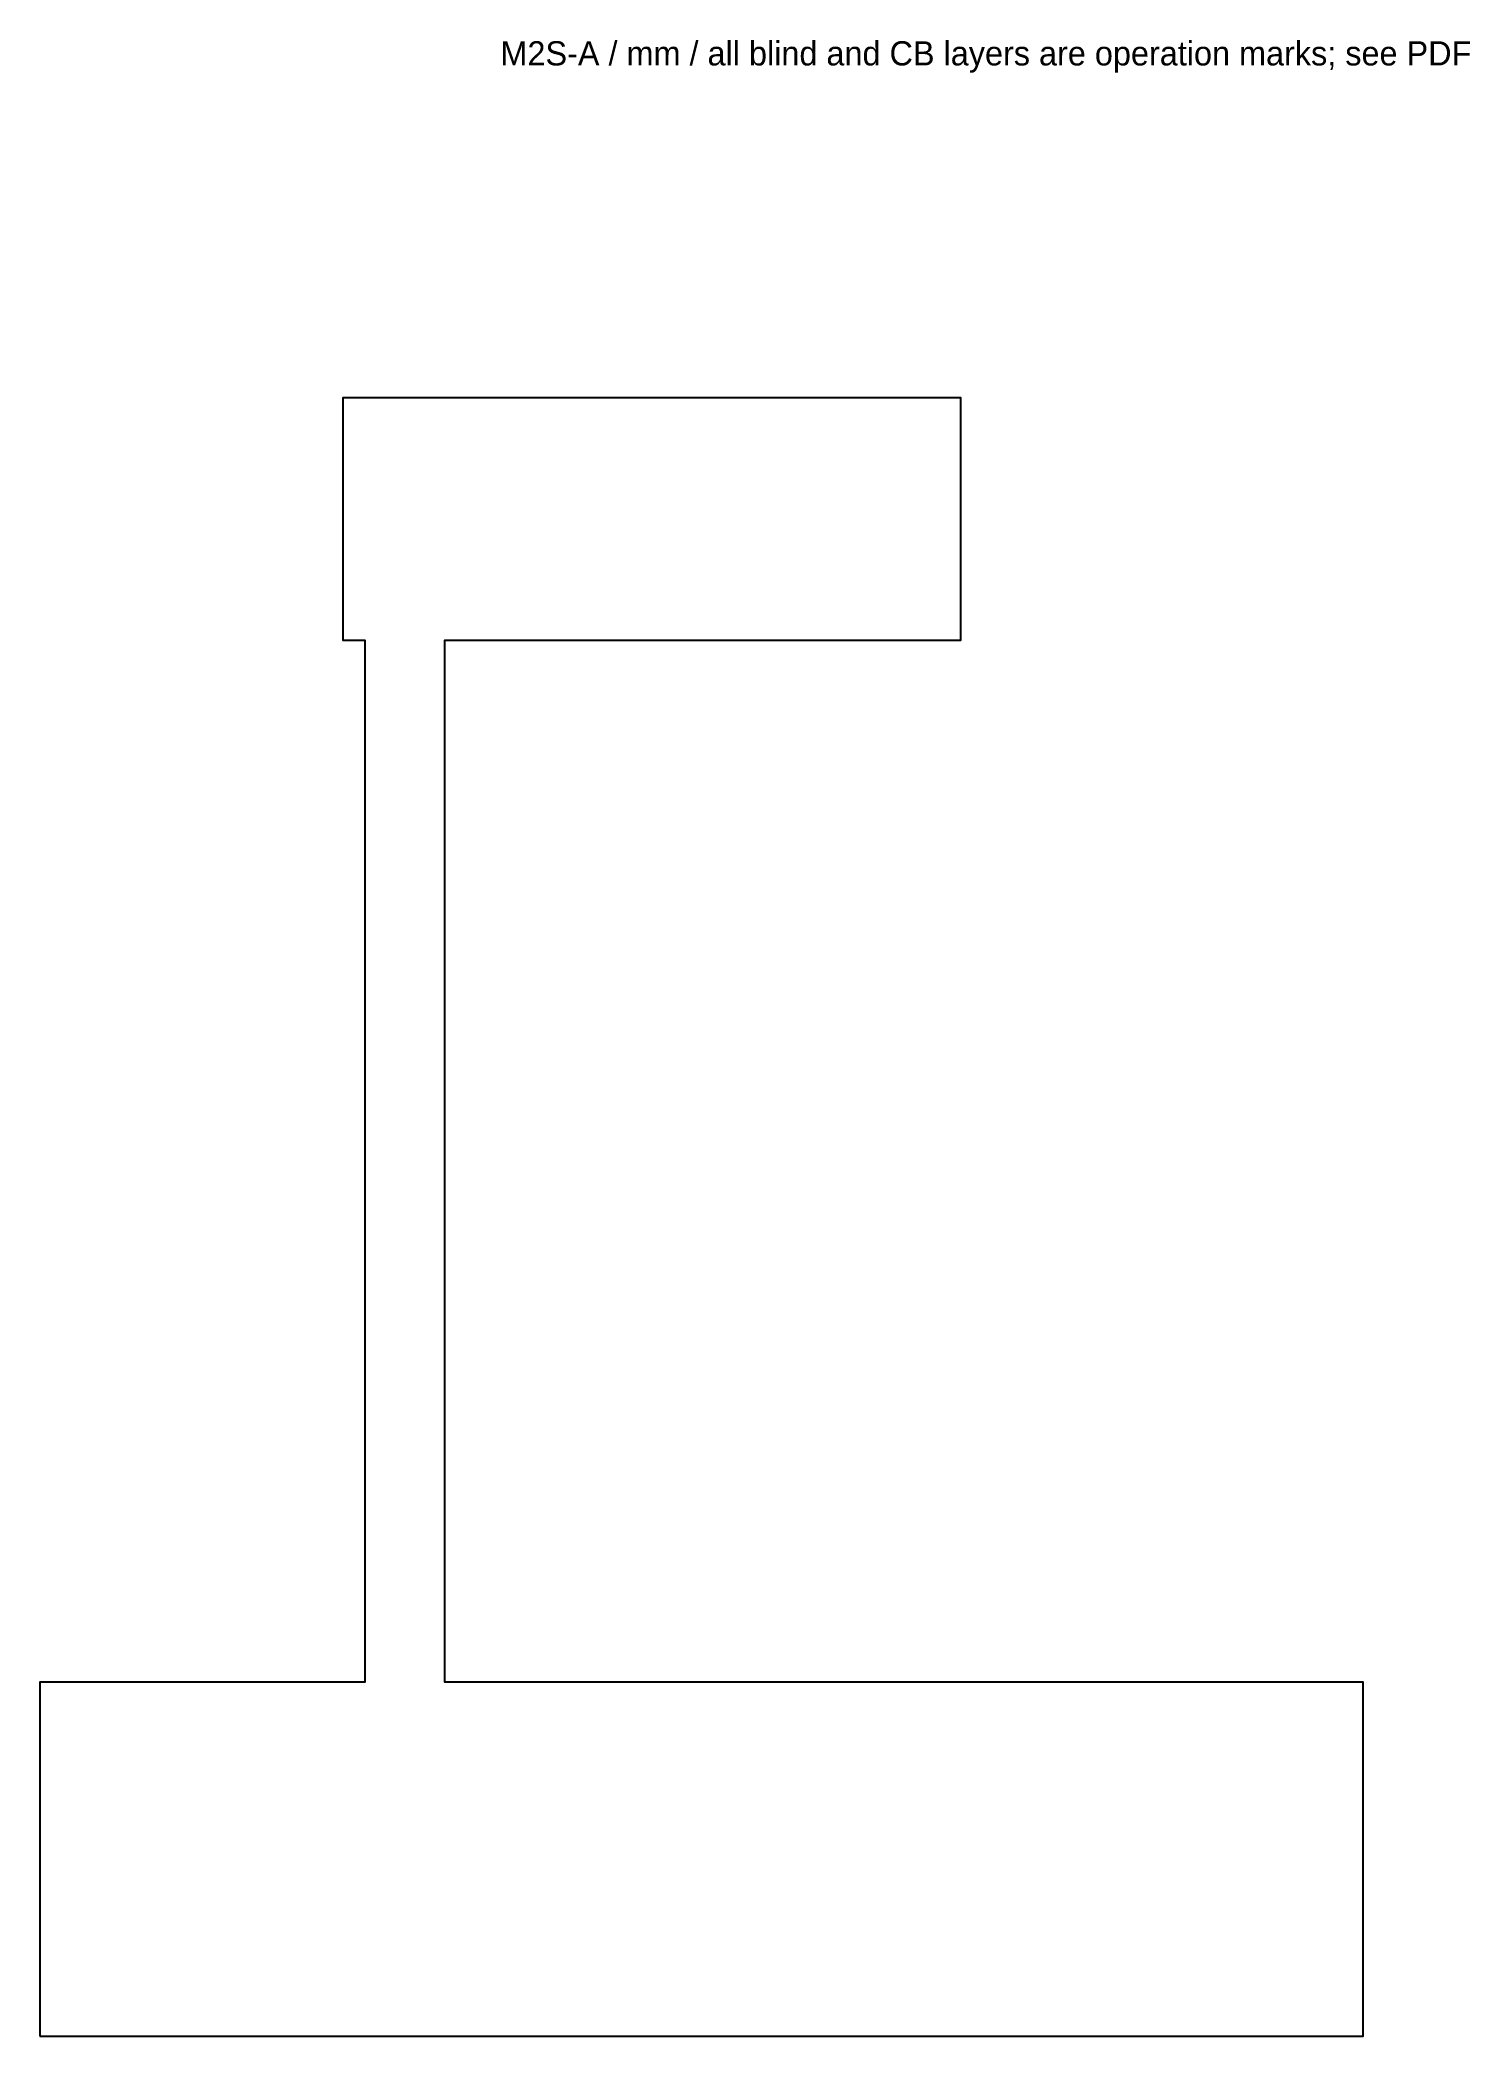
# Model space of a CAD drawing. Header units: millimetres. Extents: x -19 to 40, y 43.7 to 126.1.
import ezdxf

# ---------------------------------------------------------------- set-up
doc = ezdxf.new("R2010")
doc.units = ezdxf.units.MM
doc.layers.add('NOTES', color=2, linetype='Continuous')
doc.layers.add('PROFILE', color=7, linetype='Continuous')

msp = doc.modelspace()

# ---------------------------------------------------------------- linework, layer by layer
at = {"layer": 'PROFILE'}
msp.add_lwpolyline([(-19, 43.686), (35.6, 43.686), (35.6, 58.286), (-2.3, 58.286), (-2.3, 101.286), (19, 101.286), (19, 111.286), (-6.5, 111.286), (-6.5, 101.286), (-5.6, 101.286), (-5.6, 58.286), (-19, 58.286)], close=True, dxfattribs=at)

# ---------------------------------------------------------------- texts
at = {"layer": 'NOTES'}
msp.add_text('M2S-A / mm / all blind and CB layers are operation marks; see PDF', height=1, dxfattribs=at).set_placement((0, 125))

doc.saveas('drawing.dxf')
